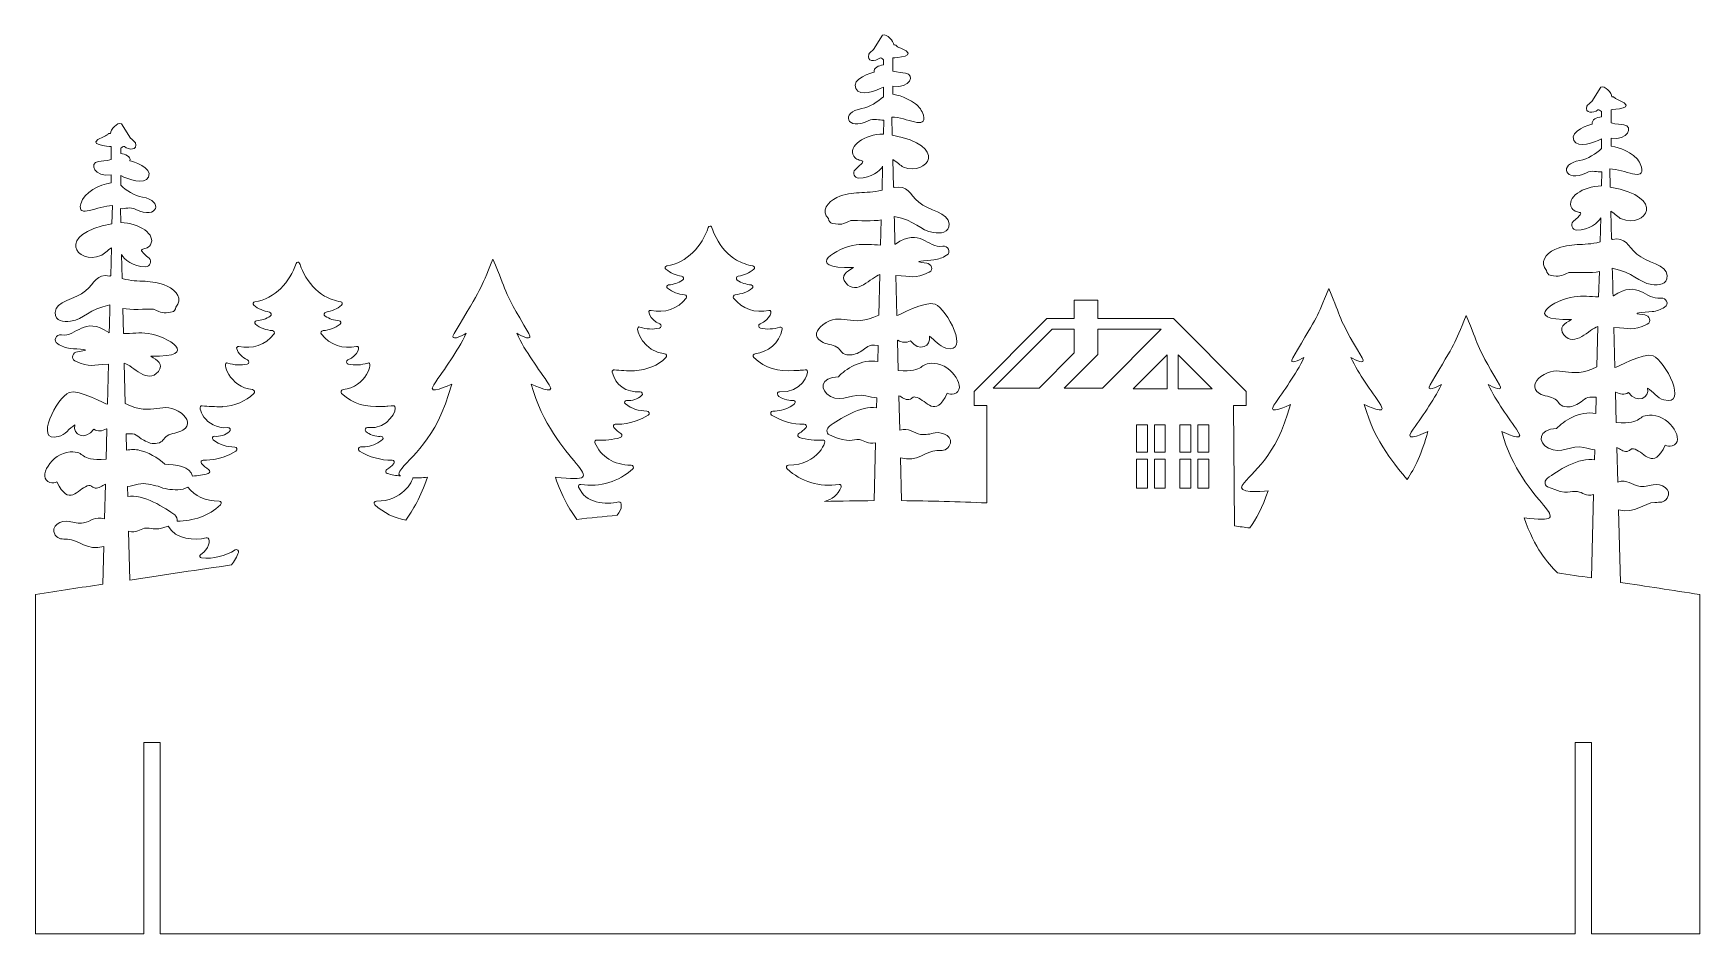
# Model space of a CAD drawing. Header units: inches. Extents: x 0 to 617, y -178 to -5.
# Drawn here: x 312 to 617.2, y -177.8 to -12.8 of the extents above; entities that cross this region are included whole.
import ezdxf

# ---------------------------------------------------------------- set-up
doc = ezdxf.new("R2010")
doc.units = ezdxf.units.IN
doc.header["$MEASUREMENT"] = 0
doc.layers.add('_U+0421_U+043B_U+043E_U+0439 1', color=7, linetype='Continuous')

# ---------------------------------------------------------------- blocks, each defined once
blk = doc.blocks.new('block 9')
at = {"layer": '_U+0421_U+043B_U+043E_U+0439 1', "color": 1, "lineweight": 5, "true_color": 0xff0000}
for points in [[(487.84, -77.83), (498.63, -67.03), (502.68, -67.03), (502.68, -71.38), (496.23, -77.83), (487.84, -77.83)], [(500.81, -77.83), (506.97, -71.67), (506.97, -67.03), (518.61, -67.03), (507.82, -77.83), (500.81, -77.83)], [(519.7, -77.99), (513.49, -77.99), (519.7, -71.75), (519.7, -77.99)], [(521.71, -77.99), (521.71, -71.75), (527.92, -77.99), (521.71, -77.99)], [(516.09, -89.59), (514.07, -89.59), (514.07, -84.58), (516.09, -84.58), (516.09, -89.59)], [(519.33, -89.59), (517.36, -89.59), (517.36, -84.58), (519.33, -84.58), (519.33, -89.59)], [(524.05, -89.59), (522.03, -89.59), (522.03, -84.58), (524.05, -84.58), (524.05, -89.59)], [(527.3, -89.59), (525.31, -89.59), (525.31, -84.58), (527.3, -84.58), (527.3, -89.59)], [(516.09, -96.16), (514.07, -96.16), (514.07, -90.86), (516.09, -90.86), (516.09, -96.16)], [(519.33, -96.16), (517.36, -96.16), (517.36, -90.86), (519.33, -90.86), (519.33, -96.16)], [(524.05, -96.16), (522.03, -96.16), (522.03, -90.86), (524.05, -90.86), (524.05, -96.16)], [(527.3, -96.16), (525.31, -96.16), (525.31, -90.86), (527.3, -90.86), (527.3, -96.16)]]:
    blk.add_lwpolyline(points, dxfattribs=at)
for points, knots in [([(602.69, -113.44), (602.69, -113.44), (602.35, -100.13), (602.35, -100.13), (605.54, -101), (606.92, -98.85), (609.03, -98.78), (609.89, -98.75), (610.71, -98.88), (611.25, -98.03), (612.32, -96.3), (610.09, -95.28), (608.7, -95.55), (607.79, -95.73), (607.01, -95.99), (606.05, -95.82), (604.73, -95.59), (603.97, -94.53), (602.21, -95.05), (602.21, -95.05), (602.06, -88.74), (602.06, -88.74), (602.68, -88.99), (603.2, -89.57), (603.91, -89.43), (604.81, -89.26), (604.37, -88.75), (605.39, -89.06), (607.11, -89.58), (608.75, -93.02), (610.92, -88.27), (611.27, -88.47), (611.69, -88.56), (612.2, -88.4), (614.67, -87.64), (611.9, -82.99), (608.54, -82.82), (605.45, -82.65), (607.21, -84.53), (601.94, -84.13), (601.94, -84.13), (601.8, -78.62), (601.8, -78.62), (601.83, -78.6), (601.84, -78.6), (601.87, -78.58), (602.64, -79), (603.44, -79.14), (604.17, -78.67), (605.74, -80.84), (608.11, -79.64), (607.65, -77.86), (608.72, -78.49), (609.39, -79.68), (610.68, -80.01), (615.25, -81.21), (610.87, -72.79), (608.69, -71.94), (606.92, -71.25), (601.82, -74.19), (601.68, -74.07), (601.68, -74.07), (601.49, -66.74), (601.49, -66.74), (604.53, -66.8), (604.77, -67.46), (607.62, -66.13), (608.52, -65.71), (607.96, -64.53), (607.16, -64.44), (603.76, -64.07), (607.19, -64.01), (608.49, -63.84), (609.38, -63.72), (610.02, -63.49), (610.79, -63.02), (611.72, -62.45), (611.07, -61.21), (610.1, -61.36), (607.25, -61.79), (606.04, -57.8), (601.43, -60.96), (601.4, -60.97), (601.38, -60.97), (601.35, -60.97), (601.35, -60.97), (601.28, -58.04), (601.22, -55.89), (605.13, -56.61), (605.9, -58.49), (608.43, -58.86), (609.68, -59.05), (611.31, -58.91), (611.27, -57.24), (611.24, -55.2), (607.47, -54.84), (605.69, -53.29), (603.98, -51.79), (603.73, -50.11), (601.23, -50.6), (601.19, -50.57), (601.14, -50.55), (601.08, -50.53), (601.08, -50.53), (600.96, -45.45), (600.96, -45.45), (601.66, -45.85), (602.37, -46.63), (602.89, -46.85), (607.28, -48.62), (611.38, -42.88), (600.85, -41.02), (600.85, -41.02), (600.76, -37.69), (600.76, -37.69), (603.4, -37.69), (607.32, -40.16), (606.56, -37.35), (606.33, -36.51), (605.8, -35.78), (605.1, -35.26), (604.25, -34.62), (602.86, -33.82), (600.99, -33.51), (600.99, -33.51), (600.99, -32.06), (600.99, -32.06), (604.08, -32.53), (605.15, -29.87), (603.3, -29.62), (601.79, -29.44), (601.2, -29.35), (600.99, -29.25), (600.99, -29.25), (600.99, -26.86), (600.99, -26.86), (601.34, -26.8), (606.07, -26.58), (602.41, -25.08), (601.3, -24.63), (601.72, -24.47), (601.12, -24.47), (601.15, -23.81), (599.89, -22.35), (599.1, -22.69), (599.1, -22.69), (597.44, -25.32), (597.44, -25.32), (597.25, -25.56), (596.63, -25.96), (596.56, -26.17), (596.09, -27.59), (597.74, -27.53), (598.58, -26.89), (598.78, -26.72), (599, -27.01), (599.23, -27.18), (599.23, -27.18), (599.23, -28.13), (599.23, -28.13), (598.4, -28.24), (597.37, -28.67), (597.56, -29.48), (597.2, -29.53), (593.27, -30.67), (594.17, -32.48), (594.93, -34.01), (597.86, -32.88), (599.23, -32.19), (599.23, -32.19), (599.23, -33.96), (599.23, -33.96), (598.28, -34.87), (596.69, -35.92), (595.29, -36.14), (591.26, -36.76), (592.53, -40.35), (596.47, -38.38), (597.6, -37.81), (598.4, -38.34), (599.31, -38.23), (599.31, -38.23), (599.24, -40.81), (599.24, -40.81), (595.81, -40.81), (592.69, -43.04), (593.81, -44.86), (594.68, -46.28), (596.85, -44.86), (594.05, -47.34), (593.46, -47.87), (593.93, -48.9), (594.69, -48.89), (597.04, -48.85), (598.62, -47.6), (599.09, -46.66), (599.09, -46.66), (598.98, -51.07), (598.98, -51.07), (595.81, -51.9), (593.74, -51.08), (590.72, -52.45), (588.99, -53.23), (587.78, -54.89), (589.18, -56.3), (589.18, -56.73), (589.52, -57.12), (589.85, -57.18), (591.69, -57.47), (591.61, -57.36), (593.27, -56.64), (594.62, -56.62), (597.44, -56.85), (598.85, -56.51), (598.85, -56.51), (598.72, -61.14), (598.72, -61.14), (597.24, -61.1), (595.77, -60.9), (594.23, -61.1), (590.81, -61.55), (584.25, -65.48), (593.73, -65.28), (592.52, -66), (591.28, -66.77), (592.35, -68.09), (594.31, -70.49), (597.01, -67.03), (598.59, -66.53), (598.59, -66.53), (598.4, -73.96), (598.4, -73.96), (593.31, -76.53), (591.5, -73.17), (588.14, -75.74), (586.94, -76.66), (586.42, -77.89), (587.87, -78.82), (588.77, -79.39), (589.9, -79.32), (590.73, -79.85), (591.55, -80.37), (591.36, -81), (592.55, -81.23), (593.44, -81.41), (594.23, -81.12), (595.01, -80.68), (596.49, -79.84), (596.18, -79.34), (598.26, -79.51), (598.26, -79.51), (598.19, -82.5), (598.19, -82.5), (595.34, -81.88), (592.1, -83.98), (591.02, -85.25), (587.61, -85.35), (587.49, -87.78), (589.52, -88.86), (591.8, -90.06), (593.76, -88.15), (596.03, -88.74), (596.7, -88.91), (597.38, -89.11), (598.02, -89.14), (598.02, -89.14), (597.97, -90.99), (597.97, -90.99), (595.28, -90.38), (590.94, -93.15), (589.34, -94.35), (588.86, -94.7), (588.65, -95.61), (589.34, -95.91), (593.33, -97.68), (593.37, -96.54), (594.87, -96.8), (595.78, -96.95), (596.35, -97.72), (597.8, -97.35), (597.8, -97.35), (597.42, -112.63), (597.42, -112.63), (595.3, -112.31), (593.22, -111.99), (591.17, -111.68), (589.37, -109.79), (587.04, -107.3), (585.06, -101.62), (596.32, -102.89), (584.66, -99.45), (580.96, -85.8), (581.22, -85.86), (585.32, -87.93), (584, -85.92), (582.17, -83.13), (580, -80.38), (578.49, -77.17), (579.37, -77.66), (581.39, -78.63), (580.56, -77.23), (575.65, -68.98), (577.05, -70.48), (574.44, -64.56), (572.11, -70.27), (572.79, -68.92), (567.85, -77.23), (567.02, -78.63), (569.04, -77.66), (569.92, -77.17), (568.41, -80.38), (566.24, -83.13), (564.4, -85.92), (563.09, -87.93), (567.18, -85.86), (567.45, -85.8), (566.37, -89.78), (565, -92.55), (563.64, -94.6), (561.74, -92.24), (557.7, -87.91), (555.79, -80.86), (556.06, -80.92), (560.15, -82.99), (558.84, -80.98), (557, -78.19), (554.83, -75.44), (553.32, -72.23), (554.2, -72.73), (556.22, -73.69), (555.39, -72.29), (550.49, -64.05), (551.88, -65.54), (549.27, -59.62), (546.95, -65.33), (547.62, -63.99), (542.69, -72.29), (541.85, -73.69), (543.87, -72.73), (544.75, -72.23), (543.25, -75.44), (541.08, -78.19), (539.24, -80.98), (537.92, -82.99), (542.02, -80.92), (542.28, -80.86), (539.6, -90.76), (535.15, -93.14), (533.45, -95.67), (532.51, -97.08), (536.58, -96.86), (538.19, -96.68), (537.12, -99.72), (535.96, -101.85), (534.83, -103.46), (533.88, -103.34), (532.95, -103.22), (532.01, -103.1), (532.01, -103.1), (531.82, -81.02), (531.82, -81.02), (531.82, -81.02), (534.13, -81.02), (534.13, -81.02), (534.13, -81.02), (534.13, -78.46), (534.13, -78.46), (534.13, -78.46), (520.83, -65.11), (520.83, -65.11), (520.83, -65.11), (506.97, -65.11), (506.97, -65.11), (506.97, -65.11), (506.97, -61.74), (506.97, -61.74), (506.97, -61.74), (502.68, -61.74), (502.68, -61.74), (502.68, -61.74), (502.68, -65.11), (502.68, -65.11), (502.68, -65.11), (497.66, -65.11), (497.66, -65.11), (497.66, -65.11), (484.32, -78.46), (484.32, -78.46), (484.32, -78.46), (484.32, -81.02), (484.32, -81.02), (484.32, -81.02), (486.63, -81.02), (486.63, -81.02), (486.63, -81.02), (486.63, -98.89), (486.63, -98.89), (481.43, -98.65), (476.25, -98.5), (471.03, -98.46), (471.03, -98.46), (470.83, -90.63), (470.83, -90.63), (474.02, -91.5), (475.4, -89.35), (477.51, -89.28), (478.37, -89.25), (479.2, -89.38), (479.73, -88.53), (480.8, -86.8), (478.57, -85.78), (477.18, -86.05), (476.27, -86.22), (475.49, -86.49), (474.53, -86.32), (473.22, -86.09), (472.45, -85.03), (470.7, -85.55), (470.7, -85.55), (470.54, -79.24), (470.54, -79.24), (471.16, -79.48), (471.68, -80.07), (472.4, -79.93), (473.29, -79.76), (472.86, -79.25), (473.87, -79.56), (475.6, -80.08), (477.23, -83.52), (479.4, -78.76), (479.76, -78.97), (480.17, -79.05), (480.68, -78.9), (483.16, -78.14), (480.38, -73.49), (477.02, -73.31), (473.94, -73.15), (475.69, -75.02), (470.42, -74.63), (470.42, -74.63), (470.28, -69.12), (470.28, -69.12), (470.31, -69.1), (470.32, -69.1), (470.35, -69.08), (471.12, -69.5), (471.92, -69.64), (472.66, -69.16), (474.22, -71.34), (476.59, -70.14), (476.14, -68.36), (477.2, -68.99), (477.87, -70.17), (479.16, -70.51), (483.73, -71.71), (479.35, -63.29), (477.17, -62.44), (475.41, -61.75), (470.3, -64.69), (470.16, -64.57), (470.16, -64.57), (469.98, -57.23), (469.98, -57.23), (473.01, -57.29), (473.25, -57.96), (476.1, -56.63), (477.01, -56.21), (476.44, -55.03), (475.65, -54.94), (472.25, -54.57), (475.68, -54.51), (476.97, -54.34), (477.86, -54.22), (478.51, -53.99), (479.27, -53.52), (480.21, -52.95), (479.55, -51.71), (478.58, -51.86), (475.73, -52.29), (474.52, -48.3), (469.91, -51.46), (469.89, -51.46), (469.86, -51.46), (469.83, -51.47), (469.83, -51.47), (469.76, -48.53), (469.71, -46.39), (473.61, -47.11), (474.38, -48.99), (476.91, -49.36), (478.16, -49.55), (479.79, -49.41), (479.75, -47.74), (479.72, -45.7), (475.95, -45.34), (474.18, -43.79), (472.46, -42.29), (472.21, -40.6), (469.71, -41.1), (469.67, -41.07), (469.62, -41.05), (469.57, -41.03), (469.57, -41.03), (469.44, -35.95), (469.44, -35.95), (470.14, -36.35), (470.85, -37.13), (471.37, -37.34), (475.76, -39.11), (479.86, -33.38), (469.33, -31.52), (469.33, -31.52), (469.24, -28.19), (469.24, -28.19), (471.88, -28.19), (475.81, -30.66), (475.04, -27.85), (474.81, -27.01), (474.28, -26.28), (473.58, -25.76), (472.73, -25.12), (471.34, -24.32), (469.47, -24.01), (469.47, -24.01), (469.47, -22.55), (469.47, -22.55), (472.56, -23.03), (473.63, -20.37), (471.78, -20.12), (470.27, -19.94), (469.69, -19.84), (469.47, -19.75), (469.47, -19.75), (469.47, -17.36), (469.47, -17.36), (469.82, -17.3), (474.56, -17.08), (470.89, -15.58), (469.78, -15.13), (470.21, -14.97), (469.6, -14.97), (469.63, -14.31), (468.37, -12.85), (467.58, -13.19), (467.58, -13.19), (465.92, -15.82), (465.92, -15.82), (465.74, -16.05), (465.11, -16.46), (465.04, -16.67), (464.57, -18.09), (466.22, -18.03), (467.06, -17.38), (467.26, -17.22), (467.48, -17.51), (467.71, -17.68), (467.71, -17.68), (467.71, -18.63), (467.71, -18.63), (466.88, -18.74), (465.85, -19.17), (466.04, -19.98), (465.69, -20.03), (461.75, -21.17), (462.65, -22.97), (463.41, -24.5), (466.34, -23.37), (467.71, -22.69), (467.71, -22.69), (467.71, -24.46), (467.71, -24.46), (466.76, -25.36), (465.17, -26.42), (463.77, -26.63), (459.74, -27.25), (461.01, -30.85), (464.95, -28.88), (466.08, -28.31), (466.88, -28.84), (467.79, -28.73), (467.79, -28.73), (467.73, -31.31), (467.73, -31.31), (464.29, -31.31), (461.17, -33.54), (462.29, -35.35), (463.16, -36.78), (465.34, -35.36), (462.53, -37.84), (461.94, -38.37), (462.41, -39.4), (463.17, -39.39), (465.52, -39.35), (467.11, -38.09), (467.57, -37.16), (467.57, -37.16), (467.47, -41.57), (467.47, -41.57), (464.29, -42.39), (462.22, -41.58), (459.2, -42.94), (457.47, -43.73), (456.26, -45.39), (457.67, -46.8), (457.67, -47.23), (458, -47.62), (458.33, -47.67), (460.17, -47.97), (460.09, -47.86), (461.75, -47.14), (463.1, -47.12), (465.92, -47.34), (467.33, -47.01), (467.33, -47.01), (467.21, -51.64), (467.21, -51.64), (465.72, -51.6), (464.25, -51.4), (462.71, -51.6), (459.29, -52.05), (452.73, -55.98), (462.21, -55.78), (461.01, -56.5), (459.76, -57.26), (460.84, -58.58), (462.79, -60.99), (465.49, -57.53), (467.07, -57.03), (467.07, -57.03), (466.89, -64.46), (466.89, -64.46), (461.79, -67.03), (459.98, -63.66), (456.63, -66.24), (455.42, -67.16), (454.9, -68.39), (456.35, -69.32), (457.25, -69.89), (458.39, -69.82), (459.21, -70.34), (460.03, -70.86), (459.84, -71.5), (461.04, -71.73), (461.92, -71.9), (462.71, -71.62), (463.49, -71.18), (464.97, -70.34), (464.66, -69.84), (466.74, -70.01), (466.74, -70.01), (466.67, -72.99), (466.67, -72.99), (463.82, -72.38), (460.58, -74.48), (459.5, -75.75), (456.09, -75.85), (455.97, -78.28), (458, -79.36), (460.28, -80.56), (462.24, -78.65), (464.51, -79.24), (465.19, -79.41), (465.86, -79.61), (466.5, -79.64), (466.5, -79.64), (466.45, -81.49), (466.45, -81.49), (463.76, -80.88), (459.42, -83.65), (457.82, -84.84), (457.35, -85.2), (457.13, -86.11), (457.82, -86.41), (461.81, -88.18), (461.86, -87.04), (463.35, -87.29), (464.26, -87.45), (464.83, -88.21), (466.29, -87.85), (466.29, -87.85), (466.02, -98.46), (466.02, -98.46), (463.02, -98.48), (459.99, -98.53), (456.92, -98.61), (458.3, -98.22), (459.38, -97.46), (459.97, -95.98), (460.07, -95.74), (459.87, -95.47), (459.6, -95.51), (456.02, -96.01), (452.63, -94.99), (450.06, -92.65), (449.8, -92.4), (449.95, -91.94), (450.35, -91.94), (455.68, -92.14), (457.84, -86.97), (456.65, -87.38), (455.2, -87.46), (453.75, -87.31), (452.35, -86.92), (452.19, -86.87), (452.07, -86.74), (452.05, -86.58), (451.98, -86.07), (452.61, -86.2), (453.55, -85.05), (453.63, -84.95), (453.65, -84.8), (453.59, -84.68), (453.51, -84.51), (453.38, -84.48), (453.21, -84.48), (451.14, -84.48), (449.07, -83.91), (447.25, -82.8), (446.91, -82.58), (447.06, -82.05), (447.46, -82.05), (448.58, -82.05), (449.6, -81.85), (450.63, -81.26), (451.48, -80.78), (451.65, -80.57), (451.54, -80.31), (451.36, -79.85), (450.88, -80.36), (449.58, -79.88), (447.65, -79.18), (448.37, -78.43), (448.73, -78.5), (452.64, -78.82), (454.21, -75.15), (453.73, -74.61), (453.56, -74.42), (453.47, -74.52), (452.46, -74.58), (452.35, -74.59), (451.54, -74.63), (451.33, -74.64), (451.33, -74.64), (451.33, -74.64), (451.33, -74.64), (448.45, -74.75), (446.1, -74.29), (443.98, -72.24), (443.87, -72.13), (443.83, -71.97), (443.88, -71.82), (443.94, -71.66), (444.07, -71.56), (444.23, -71.55), (446.54, -71.32), (448.67, -69.59), (449.2, -67.06), (449.26, -66.79), (449, -66.58), (448.75, -66.66), (447.6, -67.06), (446.36, -67.13), (445.19, -66.87), (444.81, -66.79), (444.76, -66.26), (445.12, -66.1), (447.05, -65.26), (447.56, -63.45), (446.71, -63.63), (444.28, -64.17), (441.82, -63.32), (440.29, -61.39), (440.19, -61.27), (440.17, -61.12), (440.23, -60.98), (440.3, -60.84), (440.42, -60.75), (440.58, -60.73), (441.74, -60.64), (442.82, -60.23), (443.69, -59.56), (443.94, -59.37), (443.82, -58.97), (443.5, -58.94), (442.6, -58.87), (441.72, -58.57), (440.96, -58.07), (440.65, -57.87), (440.75, -57.39), (441.12, -57.33), (442.2, -57.16), (443.16, -56.74), (443.98, -56.08), (444.23, -55.89), (444.12, -55.5), (443.82, -55.46), (442.88, -55.32), (441.62, -54.82), (440.84, -54.41), (440.84, -54.41), (440.84, -54.4), (440.84, -54.4), (439.3, -53.49), (438, -52.07), (437.06, -50.27), (436.23, -48.62), (436.41, -48.18), (435.97, -48.18), (435.97, -48.18), (435.97, -48.18), (435.97, -48.18), (435.82, -48.18), (435.69, -48.27), (435.64, -48.42), (434.52, -51.79), (431.79, -54.9), (428.06, -55.46), (427.75, -55.5), (427.65, -55.89), (427.89, -56.08), (428.71, -56.74), (429.68, -57.16), (430.76, -57.33), (431.12, -57.39), (431.22, -57.87), (430.92, -58.07), (430.16, -58.57), (429.28, -58.87), (428.38, -58.94), (428.06, -58.97), (427.94, -59.37), (428.18, -59.56), (429.06, -60.24), (430.14, -60.64), (431.3, -60.73), (431.62, -60.76), (431.79, -61.13), (431.59, -61.39), (430.06, -63.32), (427.6, -64.17), (425.16, -63.63), (424.3, -63.44), (424.85, -65.27), (426.76, -66.1), (427.11, -66.25), (427.08, -66.78), (426.68, -66.87), (425.51, -67.13), (424.28, -67.06), (423.13, -66.66), (423.01, -66.62), (422.88, -66.65), (422.79, -66.73), (422.28, -67.18), (423.83, -71.18), (427.65, -71.55), (428, -71.58), (428.14, -72.01), (427.89, -72.24), (426.35, -73.73), (424.52, -74.5), (422.14, -74.66), (422.14, -74.66), (422.14, -74.66), (422.14, -74.66), (422.11, -74.66), (422.03, -74.66), (422, -74.67), (422, -74.67), (422, -74.67), (422, -74.67), (420.91, -74.69), (419.48, -74.63), (418.44, -74.5), (418.2, -74.47), (418.01, -74.69), (418.06, -74.92), (418.55, -77.24), (420.65, -78.71), (423.15, -78.5), (423.54, -78.47), (423.74, -78.96), (423.44, -79.22), (422.68, -79.86), (421.7, -80.18), (420.69, -80.1), (420.35, -80.07), (420.17, -80.49), (420.45, -80.71), (421.6, -81.66), (422.93, -82.05), (424.4, -82.05), (424.81, -82.05), (424.97, -82.59), (424.61, -82.8), (421.62, -84.63), (418.86, -84.46), (418.6, -84.48), (418.46, -84.48), (418.35, -84.56), (418.29, -84.68), (418.23, -84.8), (418.25, -84.95), (418.33, -85.06), (418.7, -85.5), (419.13, -85.88), (419.63, -86.17), (419.94, -86.35), (419.88, -86.82), (419.53, -86.92), (418.13, -87.31), (416.68, -87.46), (415.22, -87.38), (414.96, -87.36), (414.79, -87.62), (414.89, -87.86), (415.95, -90.35), (418.34, -92.02), (421.52, -91.94), (421.9, -91.93), (422.09, -92.4), (421.81, -92.65), (419.25, -94.99), (415.86, -96.01), (412.27, -95.51), (412.02, -95.47), (411.81, -95.72), (411.9, -95.97), (413.08, -98.97), (416.91, -99.25), (419.19, -98.71), (419.9, -98.54), (419.96, -100.04), (418.95, -101.13), (416.53, -101.36), (414.06, -101.62), (411.55, -101.89), (410.24, -100.11), (408.88, -97.71), (407.63, -94.17), (419.77, -95.54), (407.2, -91.83), (403.22, -77.11), (403.5, -77.18), (407.92, -79.41), (406.5, -77.24), (404.52, -74.23), (402.18, -71.27), (400.55, -67.81), (401.5, -68.34), (403.68, -69.38), (402.78, -67.87), (397.5, -58.98), (399, -60.6), (396.18, -54.21), (393.68, -60.37), (394.41, -58.92), (389.08, -67.87), (388.18, -69.38), (390.36, -68.34), (391.31, -67.81), (389.69, -71.27), (387.35, -74.23), (385.37, -77.24), (383.95, -79.41), (388.36, -77.18), (388.65, -77.11), (385.76, -87.78), (380.96, -90.35), (379.13, -93.08), (378.87, -93.48), (378.96, -93.75), (379.27, -93.94), (378.45, -93.87), (377.64, -93.73), (376.85, -93.5), (376.69, -93.46), (376.58, -93.33), (376.56, -93.16), (376.49, -92.66), (377.11, -92.79), (378.05, -91.64), (378.22, -91.43), (378.13, -91.07), (377.72, -91.07), (375.64, -91.07), (373.58, -90.5), (371.76, -89.38), (371.41, -89.17), (371.56, -88.63), (371.97, -88.63), (373.09, -88.63), (374.1, -88.44), (375.14, -87.85), (375.99, -87.36), (376.15, -87.15), (376.05, -86.89), (375.86, -86.43), (375.39, -86.94), (374.09, -86.47), (373.68, -86.32), (373.29, -86.1), (372.94, -85.8), (372.62, -85.53), (372.88, -85.02), (373.23, -85.09), (377.24, -85.41), (378.67, -81.68), (378.24, -81.19), (378.07, -81), (377.98, -81.1), (376.97, -81.17), (376.86, -81.17), (376.05, -81.22), (375.83, -81.22), (375.83, -81.22), (375.83, -81.23), (375.83, -81.23), (372.96, -81.33), (370.61, -80.87), (368.49, -78.83), (368.24, -78.59), (368.39, -78.16), (368.74, -78.13), (372.93, -77.73), (374.53, -72.82), (373.26, -73.25), (372.1, -73.64), (370.87, -73.71), (369.7, -73.46), (369.31, -73.37), (369.26, -72.84), (369.63, -72.69), (371.55, -71.85), (372.07, -70.03), (371.22, -70.22), (368.79, -70.76), (366.32, -69.9), (364.79, -67.98), (364.59, -67.72), (364.76, -67.35), (365.08, -67.32), (366.25, -67.23), (367.32, -66.82), (368.2, -66.14), (368.44, -65.96), (368.32, -65.55), (368.01, -65.53), (367.1, -65.45), (366.22, -65.15), (365.47, -64.65), (365.16, -64.45), (365.26, -63.97), (365.63, -63.92), (366.71, -63.74), (367.67, -63.32), (368.49, -62.66), (368.73, -62.47), (368.63, -62.09), (368.32, -62.04), (367.38, -61.9), (366.12, -61.4), (365.34, -60.99), (365.34, -60.99), (365.35, -60.98), (365.35, -60.98), (363.81, -60.07), (362.5, -58.65), (361.57, -56.86), (360.73, -55.21), (360.91, -54.77), (360.47, -54.77), (360.47, -54.77), (360.47, -54.77), (360.47, -54.77), (360.32, -54.77), (360.19, -54.86), (360.14, -55), (359.03, -58.37), (356.3, -61.49), (352.57, -62.04), (352.42, -62.06), (352.32, -62.16), (352.28, -62.3), (352.24, -62.43), (352.29, -62.57), (352.4, -62.66), (353.22, -63.32), (354.18, -63.74), (355.26, -63.92), (355.62, -63.97), (355.73, -64.45), (355.42, -64.65), (354.66, -65.15), (353.79, -65.45), (352.88, -65.53), (352.56, -65.55), (352.45, -65.95), (352.69, -66.14), (353.57, -66.82), (354.65, -67.23), (355.81, -67.32), (356.13, -67.35), (356.3, -67.72), (356.1, -67.98), (354.56, -69.9), (352.1, -70.76), (349.67, -70.22), (349.41, -70.16), (349.18, -70.41), (349.27, -70.66), (349.55, -71.53), (350.26, -72.25), (351.26, -72.69), (351.62, -72.84), (351.58, -73.37), (351.19, -73.46), (350.02, -73.71), (348.79, -73.64), (347.63, -73.25), (346.34, -72.81), (347.95, -77.73), (352.16, -78.13), (352.32, -78.15), (352.45, -78.25), (352.5, -78.4), (352.55, -78.55), (352.51, -78.72), (352.4, -78.83), (350.86, -80.32), (349.02, -81.09), (346.65, -81.24), (346.65, -81.24), (346.65, -81.25), (346.65, -81.25), (346.62, -81.25), (346.54, -81.25), (346.51, -81.25), (346.51, -81.25), (346.51, -81.25), (346.51, -81.25), (345.42, -81.28), (343.98, -81.21), (342.95, -81.09), (341.81, -80.94), (343.38, -85.44), (347.66, -85.09), (347.84, -85.07), (347.99, -85.17), (348.06, -85.33), (348.13, -85.5), (348.09, -85.68), (347.95, -85.8), (347.18, -86.45), (346.21, -86.76), (345.2, -86.68), (344.86, -86.65), (344.68, -87.08), (344.95, -87.3), (346.11, -88.24), (347.43, -88.64), (348.9, -88.64), (349.32, -88.64), (349.47, -89.17), (349.12, -89.39), (346.12, -91.22), (343.36, -91.04), (343.1, -91.07), (342.97, -91.07), (342.85, -91.14), (342.79, -91.26), (342.73, -91.39), (342.75, -91.53), (342.84, -91.64), (343.2, -92.09), (343.64, -92.46), (344.13, -92.76), (344.44, -92.94), (344.38, -93.41), (344.04, -93.5), (343.1, -93.76), (342.15, -93.92), (341.19, -93.97), (340.82, -92.1), (338.02, -91.89), (336.1, -91.81), (334.91, -90.53), (332.79, -89.55), (331.52, -89.25), (330.7, -89.05), (329.87, -89.05), (329.09, -89.22), (329.09, -89.22), (329.01, -86.24), (329.01, -86.24), (331.1, -86.07), (330.78, -86.57), (332.26, -87.41), (333.04, -87.85), (333.83, -88.13), (334.72, -87.96), (335.91, -87.73), (335.72, -87.09), (336.54, -86.57), (337.37, -86.05), (338.51, -86.12), (339.41, -85.54), (340.85, -84.62), (340.33, -83.39), (339.13, -82.46), (335.78, -79.89), (333.96, -83.26), (328.87, -80.69), (328.87, -80.69), (328.68, -73.26), (328.68, -73.26), (330.26, -73.76), (332.96, -77.22), (334.92, -74.81), (335.99, -73.49), (334.75, -72.72), (333.54, -72), (343.03, -72.21), (336.46, -68.27), (333.04, -67.83), (331.5, -67.63), (330.04, -67.82), (328.55, -67.87), (328.55, -67.87), (328.43, -63.24), (328.43, -63.24), (329.83, -63.57), (332.65, -63.35), (334.01, -63.37), (335.66, -64.09), (335.58, -64.2), (337.42, -63.9), (337.76, -63.85), (338.09, -63.46), (338.09, -63.03), (339.49, -61.62), (338.28, -59.96), (336.55, -59.17), (333.53, -57.81), (331.46, -58.62), (328.29, -57.79), (328.29, -57.79), (328.18, -53.38), (328.18, -53.38), (328.65, -54.32), (330.23, -55.58), (332.58, -55.62), (333.35, -55.63), (333.81, -54.59), (333.22, -54.07), (330.42, -51.59), (332.59, -53), (333.47, -51.58), (334.58, -49.76), (331.46, -47.53), (328.03, -47.53), (328.03, -47.53), (327.97, -44.96), (327.97, -44.96), (328.87, -45.07), (329.67, -44.54), (330.81, -45.1), (334.75, -47.08), (336.02, -43.48), (331.99, -42.86), (330.58, -42.65), (328.99, -41.59), (328.05, -40.69), (328.05, -40.69), (328.05, -38.92), (328.05, -38.92), (329.41, -39.6), (332.34, -40.73), (333.11, -39.2), (334, -37.4), (330.07, -36.26), (329.72, -36.21), (329.9, -35.39), (328.87, -34.96), (328.05, -34.86), (328.05, -34.86), (328.05, -33.91), (328.05, -33.91), (328.27, -33.74), (328.49, -33.45), (328.69, -33.61), (329.53, -34.26), (331.18, -34.32), (330.71, -32.9), (330.64, -32.69), (330.02, -32.28), (329.84, -32.04), (329.84, -32.04), (328.18, -29.42), (328.18, -29.42), (327.39, -29.07), (326.13, -30.54), (326.15, -31.19), (325.55, -31.2), (325.97, -31.35), (324.86, -31.81), (321.2, -33.3), (325.93, -33.53), (326.28, -33.59), (326.28, -33.59), (326.28, -35.98), (326.28, -35.98), (326.07, -36.07), (325.48, -36.16), (323.97, -36.35), (322.13, -36.59), (323.2, -39.26), (326.28, -38.78), (326.28, -38.78), (326.28, -40.24), (326.28, -40.24), (324.13, -40.59), (321.31, -41.9), (320.71, -44.08), (319.95, -46.89), (323.87, -44.42), (326.51, -44.42), (326.51, -44.42), (326.42, -47.75), (326.42, -47.75), (315.9, -49.6), (319.99, -55.34), (324.38, -53.57), (324.91, -53.36), (325.61, -52.58), (326.32, -52.17), (326.32, -52.17), (326.19, -57.26), (326.19, -57.26), (326.13, -57.27), (326.09, -57.3), (326.04, -57.33), (323.55, -56.83), (323.3, -58.52), (321.58, -60.02), (319.8, -61.57), (316.03, -61.93), (316, -63.97), (315.97, -65.63), (317.59, -65.77), (318.84, -65.59), (321.37, -65.22), (322.14, -63.34), (326.05, -62.61), (326, -64.76), (325.92, -67.69), (325.92, -67.7), (325.89, -67.69), (325.87, -67.69), (325.84, -67.68), (321.23, -64.52), (320.02, -68.52), (317.18, -68.09), (316.2, -67.94), (315.55, -69.18), (316.48, -69.75), (317.25, -70.22), (317.9, -70.45), (318.78, -70.56), (320.08, -70.74), (323.51, -70.8), (320.11, -71.17), (319.32, -71.25), (318.75, -72.43), (319.65, -72.86), (322.5, -74.19), (322.74, -73.52), (325.78, -73.46), (325.78, -73.46), (325.59, -80.79), (325.59, -80.79), (325.45, -80.92), (320.35, -77.97), (318.58, -78.66), (316.4, -79.51), (312.02, -87.93), (316.59, -86.73), (317.88, -86.4), (318.55, -85.22), (319.62, -84.59), (319.17, -86.36), (321.53, -87.57), (323.1, -85.39), (323.83, -85.87), (324.64, -85.73), (325.4, -85.31), (325.43, -85.33), (325.44, -85.33), (325.48, -85.35), (325.48, -85.35), (325.34, -90.86), (325.34, -90.86), (320.06, -91.25), (321.82, -89.37), (318.74, -89.54), (315.38, -89.72), (312.6, -94.37), (315.07, -95.13), (315.58, -95.28), (316, -95.19), (316.35, -94.99), (318.52, -99.75), (320.16, -96.31), (321.88, -95.78), (322.9, -95.48), (322.46, -95.98), (323.36, -96.15), (324.07, -96.29), (324.59, -95.71), (325.22, -95.46), (325.22, -95.46), (325.06, -101.78), (325.06, -101.78), (323.3, -101.25), (322.54, -102.32), (321.22, -102.55), (320.27, -102.72), (319.49, -102.45), (318.57, -102.28), (317.19, -102.01), (314.95, -103.03), (316.03, -104.76), (316.56, -105.61), (317.38, -105.48), (318.25, -105.51), (320.36, -105.57), (321.73, -107.73), (324.92, -106.86), (324.92, -106.86), (324.75, -113.77), (324.75, -113.77), (320.74, -114.38), (316.64, -115), (312.42, -115.65), (312.42, -115.65), (312.42, -177.8), (312.42, -177.8), (312.42, -177.8), (332.23, -177.8), (332.23, -177.8), (332.23, -177.8), (332.23, -142.8), (332.23, -142.8), (332.23, -142.8), (335.23, -142.8), (335.23, -142.8), (335.23, -142.8), (335.23, -177.8), (335.23, -177.8), (335.23, -177.8), (594.41, -177.8), (594.41, -177.8), (594.41, -177.8), (594.41, -142.8), (594.41, -142.8), (594.41, -142.8), (597.41, -142.8), (597.41, -142.8), (597.41, -142.8), (597.41, -177.8), (597.41, -177.8), (597.41, -177.8), (617.22, -177.8), (617.22, -177.8), (617.22, -177.8), (617.22, -115.65), (617.22, -115.65), (612.2, -114.89), (607.37, -114.15), (602.69, -113.44)], [0, 0, 0, 0, 1, 1, 1, 2, 2, 2, 3, 3, 3, 4, 4, 4, 5, 5, 5, 6, 6, 6, 7, 7, 7, 8, 8, 8, 9, 9, 9, 10, 10, 10, 11, 11, 11, 12, 12, 12, 13, 13, 13, 14, 14, 14, 15, 15, 15, 16, 16, 16, 17, 17, 17, 18, 18, 18, 19, 19, 19, 20, 20, 20, 21, 21, 21, 22, 22, 22, 23, 23, 23, 24, 24, 24, 25, 25, 25, 26, 26, 26, 27, 27, 27, 28, 28, 28, 29, 29, 29, 30, 30, 30, 31, 31, 31, 32, 32, 32, 33, 33, 33, 34, 34, 34, 35, 35, 35, 36, 36, 36, 37, 37, 37, 38, 38, 38, 39, 39, 39, 40, 40, 40, 41, 41, 41, 42, 42, 42, 43, 43, 43, 44, 44, 44, 45, 45, 45, 46, 46, 46, 47, 47, 47, 48, 48, 48, 49, 49, 49, 50, 50, 50, 51, 51, 51, 52, 52, 52, 53, 53, 53, 54, 54, 54, 55, 55, 55, 56, 56, 56, 57, 57, 57, 58, 58, 58, 59, 59, 59, 60, 60, 60, 61, 61, 61, 62, 62, 62, 63, 63, 63, 64, 64, 64, 65, 65, 65, 66, 66, 66, 67, 67, 67, 68, 68, 68, 69, 69, 69, 70, 70, 70, 71, 71, 71, 72, 72, 72, 73, 73, 73, 74, 74, 74, 75, 75, 75, 76, 76, 76, 77, 77, 77, 78, 78, 78, 79, 79, 79, 80, 80, 80, 81, 81, 81, 82, 82, 82, 83, 83, 83, 84, 84, 84, 85, 85, 85, 86, 86, 86, 87, 87, 87, 88, 88, 88, 89, 89, 89, 90, 90, 90, 91, 91, 91, 92, 92, 92, 93, 93, 93, 94, 94, 94, 95, 95, 95, 96, 96, 96, 97, 97, 97, 98, 98, 98, 99, 99, 99, 100, 100, 100, 101, 101, 101, 102, 102, 102, 103, 103, 103, 104, 104, 104, 105, 105, 105, 106, 106, 106, 107, 107, 107, 108, 108, 108, 109, 109, 109, 110, 110, 110, 111, 111, 111, 112, 112, 112, 113, 113, 113, 114, 114, 114, 115, 115, 115, 116, 116, 116, 117, 117, 117, 118, 118, 118, 119, 119, 119, 120, 120, 120, 121, 121, 121, 122, 122, 122, 123, 123, 123, 124, 124, 124, 125, 125, 125, 126, 126, 126, 127, 127, 127, 128, 128, 128, 129, 129, 129, 130, 130, 130, 131, 131, 131, 132, 132, 132, 133, 133, 133, 134, 134, 134, 135, 135, 135, 136, 136, 136, 137, 137, 137, 138, 138, 138, 139, 139, 139, 140, 140, 140, 141, 141, 141, 142, 142, 142, 143, 143, 143, 144, 144, 144, 145, 145, 145, 146, 146, 146, 147, 147, 147, 148, 148, 148, 149, 149, 149, 150, 150, 150, 151, 151, 151, 152, 152, 152, 153, 153, 153, 154, 154, 154, 155, 155, 155, 156, 156, 156, 157, 157, 157, 158, 158, 158, 159, 159, 159, 160, 160, 160, 161, 161, 161, 162, 162, 162, 163, 163, 163, 164, 164, 164, 165, 165, 165, 166, 166, 166, 167, 167, 167, 168, 168, 168, 169, 169, 169, 170, 170, 170, 171, 171, 171, 172, 172, 172, 173, 173, 173, 174, 174, 174, 175, 175, 175, 176, 176, 176, 177, 177, 177, 178, 178, 178, 179, 179, 179, 180, 180, 180, 181, 181, 181, 182, 182, 182, 183, 183, 183, 184, 184, 184, 185, 185, 185, 186, 186, 186, 187, 187, 187, 188, 188, 188, 189, 189, 189, 190, 190, 190, 191, 191, 191, 192, 192, 192, 193, 193, 193, 194, 194, 194, 195, 195, 195, 196, 196, 196, 197, 197, 197, 198, 198, 198, 199, 199, 199, 200, 200, 200, 201, 201, 201, 202, 202, 202, 203, 203, 203, 204, 204, 204, 205, 205, 205, 206, 206, 206, 207, 207, 207, 208, 208, 208, 209, 209, 209, 210, 210, 210, 211, 211, 211, 212, 212, 212, 213, 213, 213, 214, 214, 214, 215, 215, 215, 216, 216, 216, 217, 217, 217, 218, 218, 218, 219, 219, 219, 220, 220, 220, 221, 221, 221, 222, 222, 222, 223, 223, 223, 224, 224, 224, 225, 225, 225, 226, 226, 226, 227, 227, 227, 228, 228, 228, 229, 229, 229, 230, 230, 230, 231, 231, 231, 232, 232, 232, 233, 233, 233, 234, 234, 234, 235, 235, 235, 236, 236, 236, 237, 237, 237, 238, 238, 238, 239, 239, 239, 240, 240, 240, 241, 241, 241, 242, 242, 242, 243, 243, 243, 244, 244, 244, 245, 245, 245, 246, 246, 246, 247, 247, 247, 248, 248, 248, 249, 249, 249, 250, 250, 250, 251, 251, 251, 252, 252, 252, 253, 253, 253, 254, 254, 254, 255, 255, 255, 256, 256, 256, 257, 257, 257, 258, 258, 258, 259, 259, 259, 260, 260, 260, 261, 261, 261, 262, 262, 262, 263, 263, 263, 264, 264, 264, 265, 265, 265, 266, 266, 266, 267, 267, 267, 268, 268, 268, 269, 269, 269, 270, 270, 270, 271, 271, 271, 272, 272, 272, 273, 273, 273, 274, 274, 274, 275, 275, 275, 276, 276, 276, 277, 277, 277, 278, 278, 278, 279, 279, 279, 280, 280, 280, 281, 281, 281, 282, 282, 282, 283, 283, 283, 284, 284, 284, 285, 285, 285, 286, 286, 286, 287, 287, 287, 288, 288, 288, 289, 289, 289, 290, 290, 290, 291, 291, 291, 292, 292, 292, 293, 293, 293, 294, 294, 294, 295, 295, 295, 296, 296, 296, 297, 297, 297, 298, 298, 298, 299, 299, 299, 300, 300, 300, 301, 301, 301, 302, 302, 302, 303, 303, 303, 304, 304, 304, 305, 305, 305, 306, 306, 306, 307, 307, 307, 308, 308, 308, 309, 309, 309, 310, 310, 310, 311, 311, 311, 312, 312, 312, 313, 313, 313, 314, 314, 314, 315, 315, 315, 316, 316, 316, 317, 317, 317, 318, 318, 318, 319, 319, 319, 320, 320, 320, 321, 321, 321, 322, 322, 322, 323, 323, 323, 324, 324, 324, 325, 325, 325, 326, 326, 326, 327, 327, 327, 328, 328, 328, 329, 329, 329, 330, 330, 330, 331, 331, 331, 332, 332, 332, 333, 333, 333, 334, 334, 334, 335, 335, 335, 336, 336, 336, 337, 337, 337, 338, 338, 338, 339, 339, 339, 340, 340, 340, 341, 341, 341, 342, 342, 342, 343, 343, 343, 344, 344, 344, 345, 345, 345, 346, 346, 346, 347, 347, 347, 348, 348, 348, 349, 349, 349, 350, 350, 350, 351, 351, 351, 352, 352, 352, 353, 353, 353, 354, 354, 354, 355, 355, 355, 356, 356, 356, 357, 357, 357, 358, 358, 358, 359, 359, 359, 360, 360, 360, 361, 361, 361, 362, 362, 362, 363, 363, 363, 364, 364, 364, 365, 365, 365, 366, 366, 366, 367, 367, 367, 368, 368, 368, 369, 369, 369, 370, 370, 370, 371, 371, 371, 372, 372, 372, 373, 373, 373, 374, 374, 374, 375, 375, 375, 376, 376, 376, 377, 377, 377, 378, 378, 378, 379, 379, 379, 380, 380, 380, 381, 381, 381, 382, 382, 382, 383, 383, 383, 384, 384, 384, 385, 385, 385, 386, 386, 386, 387, 387, 387, 388, 388, 388, 389, 389, 389, 390, 390, 390, 391, 391, 391, 392, 392, 392, 393, 393, 393, 394, 394, 394, 395, 395, 395, 396, 396, 396, 397, 397, 397, 398, 398, 398, 399, 399, 399, 400, 400, 400, 401, 401, 401, 402, 402, 402, 403, 403, 403, 404, 404, 404, 405, 405, 405, 406, 406, 406, 407, 407, 407, 408, 408, 408, 409, 409, 409, 410, 410, 410, 411, 411, 411, 412, 412, 412, 413, 413, 413, 414, 414, 414, 415, 415, 415, 416, 416, 416, 417, 417, 417, 418, 418, 418, 419, 419, 419, 420, 420, 420, 421, 421, 421, 422, 422, 422, 423, 423, 423, 424, 424, 424, 425, 425, 425, 426, 426, 426, 427, 427, 427, 428, 428, 428, 429, 429, 429, 430, 430, 430, 431, 431, 431, 432, 432, 432, 433, 433, 433, 434, 434, 434, 435, 435, 435, 436, 436, 436, 437, 437, 437, 438, 438, 438, 439, 439, 439, 440, 440, 440, 441, 441, 441, 442, 442, 442, 443, 443, 443, 444, 444, 444, 445, 445, 445, 446, 446, 446, 447, 447, 447, 448, 448, 448, 449, 449, 449, 450, 450, 450, 451, 451, 451, 452, 452, 452, 453, 453, 453, 454, 454, 454, 455, 455, 455, 456, 456, 456, 457, 457, 457, 458, 458, 458, 459, 459, 459, 460, 460, 460, 461, 461, 461, 462, 462, 462, 463, 463, 463, 464, 464, 464, 465, 465, 465, 466, 466, 466, 467, 467, 467, 468, 468, 468, 469, 469, 469, 470, 470, 470, 471, 471, 471, 472, 472, 472, 473, 473, 473, 474, 474, 474, 475, 475, 475, 476, 476, 476, 477, 477, 477, 478, 478, 478, 479, 479, 479, 480, 480, 480, 481, 481, 481, 482, 482, 482, 483, 483, 483, 484, 484, 484, 485, 485, 485, 486, 486, 486, 487, 487, 487, 488, 488, 488, 489, 489, 489, 490, 490, 490, 491, 491, 491, 492, 492, 492, 493, 493, 493, 493]), ([(380.22, -102.03), (378.11, -101.65), (376.18, -100.7), (374.57, -99.23), (374.3, -98.98), (374.46, -98.53), (374.86, -98.53), (379.5, -98.7), (381.54, -94.85), (381.52, -94.29), (382, -94.3), (383.32, -94.27), (384.23, -94.17), (382.96, -97.81), (381.55, -100.23), (380.22, -102.03)], [0, 0, 0, 0, 1, 1, 1, 2, 2, 2, 3, 3, 3, 4, 4, 4, 5, 5, 5, 5]), ([(329.26, -95.87), (329.9, -95.83), (330.57, -95.64), (331.25, -95.46), (332.52, -95.14), (333.69, -95.59), (334.88, -95.84), (335.42, -96.09), (336, -96.26), (336.63, -96.35), (337.68, -96.49), (339.3, -96.62), (340.31, -95.99), (341.58, -97.59), (343.56, -98.59), (346.03, -98.53), (346.41, -98.51), (346.59, -98.98), (346.32, -99.23), (344.13, -101.23), (341.34, -102.26), (338.34, -102.21), (338.46, -101.82), (338.26, -101.32), (337.93, -101.07), (336.33, -99.88), (331.99, -97.1), (329.3, -97.71), (329.3, -97.71), (329.26, -95.87), (329.26, -95.87)], [0, 0, 0, 0, 1, 1, 1, 2, 2, 2, 3, 3, 3, 4, 4, 4, 5, 5, 5, 6, 6, 6, 7, 7, 7, 8, 8, 8, 9, 9, 9, 10, 10, 10, 10]), ([(349.59, -107.97), (349.35, -108.65), (348.86, -109.64), (348.31, -110.23), (342.36, -111.11), (336.16, -112.04), (329.69, -113.02), (329.69, -113.02), (329.47, -104.08), (329.47, -104.08), (330.92, -104.44), (331.5, -103.68), (332.4, -103.52), (333.72, -103.3), (333.91, -104.16), (336.69, -103.14), (338.11, -105.58), (341.57, -105.8), (343.7, -105.29), (343.81, -105.27), (343.93, -105.29), (344.03, -105.36), (344.41, -105.64), (344.33, -107.35), (342.68, -108.33), (342.4, -108.5), (342.5, -108.95), (342.83, -108.97), (345.01, -109.15), (347.14, -108.63), (349, -107.48), (349.32, -107.28), (349.73, -107.61), (349.59, -107.97)], [0, 0, 0, 0, 1, 1, 1, 2, 2, 2, 3, 3, 3, 4, 4, 4, 5, 5, 5, 6, 6, 6, 7, 7, 7, 8, 8, 8, 9, 9, 9, 10, 10, 10, 11, 11, 11, 11])]:
    blk.add_open_spline(points, degree=3, knots=knots, dxfattribs=at)
blk = doc.blocks.new('block 8')
at = {"layer": '_U+0421_U+043B_U+043E_U+0439 1'}
blk.add_blockref('block 9', (0, 0), dxfattribs=at)

msp = doc.modelspace()

# ---------------------------------------------------------------- block references
at = {"layer": '_U+0421_U+043B_U+043E_U+0439 1'}
msp.add_blockref('block 8', (0, 0), dxfattribs=at)

doc.saveas('drawing.dxf')
